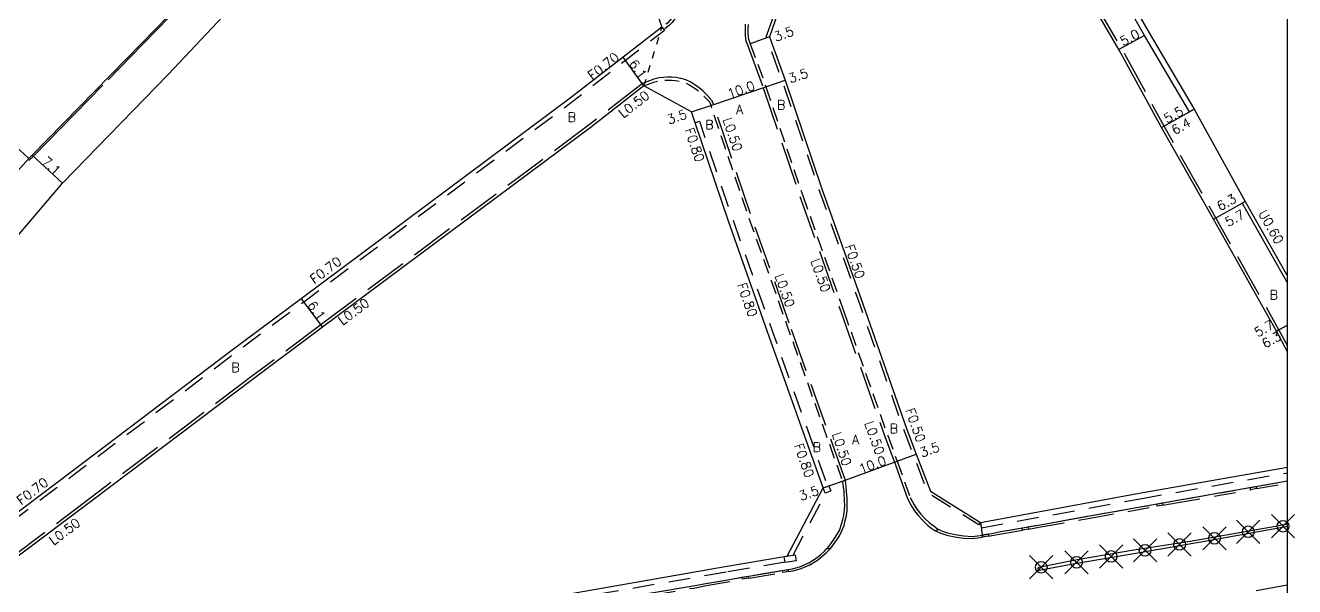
# Model space of a CAD drawing. Header units: metres. Extents: x -4002 to -3199, y -109200 to -108600.
# Drawn here: x -3416.7 to -3198.8, y -109078.4 to -108981.9 of the extents above; entities that cross this region are included whole.
import ezdxf

# ---------------------------------------------------------------- set-up
doc = ezdxf.new("R2010")
doc.units = ezdxf.units.M
doc.header["$LTSCALE"] = 2.5
doc.header["$PDMODE"] = 35
doc.header["$PDSIZE"] = 2
for name, pattern in [('2213000', [1.5, 1, -0.5]), ('2227000', [2.5, 2, -0.5]), ('2232000', [2.5, 1.5, -1]), ('2233000', [4, 3, -1]), ('6301000', [1, 0.5, -0.5])]:
    doc.linetypes.add(name, pattern=pattern)
for name, color, linetype in [('2101000', 177, 'Continuous'), ('2213000', 6, '2213000'), ('2226000', 10, 'Continuous'), ('2227000', 3, '2227000'), ('2227100', 7, 'Continuous'), ('2231000', 162, 'Continuous'), ('2232000', 4, '2232000'), ('2233000', 62, '2233000'), ('2235000', 7, 'Continuous'), ('5107000', 24, '2232000'), ('6165200', 3, 'Continuous'), ('9107000', 111, 'Continuous'), ('9201100', 215, 'Continuous'), ('9201500', 222, 'Continuous'), ('9202100', 82, 'Continuous'), ('9202200', 155, '6301000'), ('9203500', 155, 'Continuous'), ('999', 7, 'Continuous')]:
    doc.layers.add(name, color=color, linetype=linetype)
doc.styles.add('Dm_Anotation', font='txt.shx', dxfattribs={"bigfont": 'pscdm.shx'})

msp = doc.modelspace()

# ---------------------------------------------------------------- linework, layer by layer
at = {"layer": '2101000', "flags": 128}
for points in [[(-3423.22, -109000.45), (-3422.82, -109001.55), (-3422.02, -109002.47), (-3418.46, -109002.62), (-3417.02, -109003.96), (-3416.14, -109004.78), (-3415.56, -109004.19), (-3396.81, -108985.01), (-3380.4, -108968.09), (-3372.31, -108959.74), (-3356.38, -108943.39), (-3340.01, -108926.56), (-3335.53, -108921.93), (-3333.23, -108919.35), (-3330.25, -108911.72), (-3323.09, -108904.95)], [(-3423.65, -109024.6), (-3410.37, -109009.03), (-3392.21, -108990.33), (-3375.31, -108972.29), (-3368.15, -108963.64), (-3352.16, -108947.08), (-3339.25, -108933.97), (-3334.72, -108932.02), (-3331.05, -108929.17), (-3325.1, -108932.03), (-3324.33, -108934.29), (-3316.9, -108955.52), (-3310.2, -108974.39), (-3308.5, -108979.19), (-3307.43, -108982.21), (-3314.1, -108987.36), (-3323.16, -108994.42), (-3369.37, -109028.89), (-3381.47, -109037.91), (-3408.85, -109058.6), (-3424.32, -109070.29)], [(-3243.89, -108959.25), (-3251.94, -108947.49), (-3254.13, -108949.17), (-3277.12, -108967.69), (-3285.67, -108974.41), (-3288.97, -108983.85), (-3286.27, -108991.31), (-3279.94, -109010), (-3272.88, -109029.92), (-3265.42, -109051.19), (-3263.74, -109055.59), (-3261.32, -109061.94), (-3252.73, -109067.32)], [(-3200, -109037.99), (-3201.89, -109034.47), (-3212.73, -109015.22), (-3221.62, -108999.43), (-3228.95, -108986.02), (-3235.52, -108974.71), (-3240.19, -108966.83), (-3243.89, -108959.25)], [(-3216.04, -108996.31), (-3216.83, -108996.74), (-3224.56, -108983.63), (-3231.09, -108972.18), (-3230.31, -108971.73)], [(-3310.52, -108992.3), (-3319.55, -108999.34), (-3365.72, -109033.78), (-3377.82, -109042.8), (-3405.13, -109063.43), (-3418.88, -109073.83), (-3424.51, -109077.82)], [(-3302.37, -108996.77), (-3310.52, -108992.3)], [(-3279.72, -109061.4), (-3289.28, -109034.54), (-3296.01, -109015.54), (-3301.73, -108998.65), (-3302.37, -108996.77)], [(-3216.04, -108996.31), (-3207.24, -109012.14)], [(-3207.24, -109012.14), (-3207.76, -109012.44), (-3200, -109026.21)], [(-3285.91, -109073.11), (-3279.72, -109061.4)]]:
    msp.add_lwpolyline(points, dxfattribs=at)
at = {"layer": '2101000'}
for points in [[(-3252.73, -109067.32), (-3225.48, -109062.31), (-3200, -109057.8)], [(-3424.44, -109098.13), (-3403.71, -109093.78), (-3388.32, -109091.08), (-3361.71, -109086.39), (-3328.55, -109080.49), (-3296.59, -109074.92), (-3286.41, -109073.2), (-3285.91, -109073.11)]]:
    msp.add_lwpolyline(points, dxfattribs=at)
at = {"layer": '2213000', "flags": 128}
for points in [[(-3309.62, -108965.57), (-3306.91, -108973.22), (-3305.02, -108978.53), (-3305.03, -108978.78), (-3305.05, -108979.12), (-3305.1, -108979.39), (-3305.19, -108979.69), (-3305.35, -108980.03), (-3305.57, -108980.41), (-3305.82, -108980.74), (-3306.07, -108981.06), (-3306.48, -108981.49), (-3307.43, -108982.21)], [(-3310.52, -108992.3), (-3308.65, -108991.6), (-3307.79, -108991.37), (-3307.12, -108991.32), (-3306.46, -108991.28), (-3305.8, -108991.3), (-3305.12, -108991.36), (-3304.3, -108991.5), (-3303.5, -108991.73), (-3302.82, -108992.05), (-3302.05, -108992.52), (-3301.33, -108993.02), (-3300.75, -108993.49), (-3300.15, -108994.09), (-3299.66, -108994.6), (-3299.23, -108995.11), (-3299.05, -108995.65), (-3292.7, -109014.42), (-3286.03, -109033.24), (-3276.42, -109060.22)]]:
    msp.add_lwpolyline(points, dxfattribs=at)
at = {"layer": '2213000'}
for points in [[(-3292.64, -108981.74), (-3292.65, -108982.35), (-3292.66, -108982.89), (-3292.66, -108983.42), (-3292.57, -108984.26), (-3292.26, -108985.05), (-3289.58, -108992.43), (-3283.25, -109011.13), (-3276.2, -109031.04), (-3268.66, -109052.4), (-3267.03, -109056.79), (-3264.77, -109063.03), (-3264.14, -109064.27), (-3263.63, -109065.02), (-3262.96, -109065.88), (-3262.28, -109066.66), (-3261.48, -109067.38), (-3260.76, -109067.93), (-3260.04, -109068.45), (-3259.84, -109068.56)], [(-3276.42, -109060.22), (-3276.28, -109061.27), (-3276.21, -109062), (-3276.18, -109062.68), (-3276.14, -109063.16), (-3276.12, -109063.65), (-3276.1, -109064.33), (-3276.12, -109065.15), (-3276.24, -109066.09), (-3276.43, -109066.88), (-3276.64, -109067.68), (-3276.96, -109068.58), (-3277.44, -109069.47), (-3277.97, -109070.24), (-3278.5, -109070.98), (-3279.01, -109071.71), (-3279.23, -109071.94)], [(-3259.84, -109068.56), (-3259.4, -109068.79), (-3258.37, -109069.13), (-3257.38, -109069.33), (-3256.72, -109069.46), (-3255.56, -109069.61), (-3254.16, -109069.71), (-3252.78, -109069.54), (-3250.84, -109069.2), (-3249.21, -109068.88), (-3242.13, -109067.65), (-3233.65, -109066.13), (-3218.84, -109063.51), (-3200, -109060.18)], [(-3252.73, -109067.32), (-3252.35, -109069.79)], [(-3417.45, -109099.49), (-3412.89, -109098.56), (-3399.62, -109096.1), (-3385.94, -109093.59), (-3365.63, -109089.56), (-3351.42, -109086.79), (-3346.85, -109085.91), (-3324.2, -109081.81), (-3322.36, -109081.46), (-3314.48, -109080.23), (-3308.9, -109079.37), (-3302.08, -109078.22), (-3299.54, -109077.76), (-3291.82, -109076.42), (-3284.98, -109075.27), (-3283.66, -109074.89), (-3282.19, -109074.25), (-3280.93, -109073.49), (-3280.21, -109072.87), (-3279.51, -109072.28), (-3279.23, -109071.94)]]:
    msp.add_lwpolyline(points, dxfattribs=at)
at = {"layer": '2226000'}
msp.add_lwpolyline([(-3200, -109068.04), (-3203.71, -109068.7), (-3212.61, -109070.29), (-3224.75, -109072.43), (-3237.13, -109074.57), (-3242.62, -109075.58), (-3242.66, -109075.56), (-3242.74, -109075.5), (-3242.8, -109075.41), (-3242.83, -109075.31), (-3242.83, -109075.2), (-3242.8, -109075.1), (-3242.73, -109075), (-3236.12, -109073.69), (-3226.41, -109072.05), (-3216.72, -109070.52), (-3202.04, -109067.96), (-3200, -109067.54)], dxfattribs=at)
at = {"layer": '2227000'}
for points in [[(-3218.84, -109063.51), (-3200, -109060.18)], [(-3242.13, -109067.65), (-3233.65, -109066.13)], [(-3259.84, -109068.56), (-3259.4, -109068.79), (-3258.37, -109069.13), (-3257.38, -109069.33), (-3256.72, -109069.46), (-3255.56, -109069.61)], [(-3250.84, -109069.2), (-3249.21, -109068.88)], [(-3291.82, -109076.42), (-3284.98, -109075.27), (-3283.66, -109074.89), (-3282.19, -109074.25), (-3280.93, -109073.49)], [(-3302.08, -109078.22), (-3299.54, -109077.76)]]:
    msp.add_lwpolyline(points, dxfattribs=at)
at = {"layer": '2227100'}
for p in [(-3200.77, -109067.98, 7.99), (-3212.53, -109070.05, 7.96), (-3206.74, -109068.93, 7.99), (-3224.46, -109072.12, 8.05), (-3218.52, -109071.11, 8.01), (-3242.29, -109075.03, 8.05), (-3236.21, -109074.18, 8.08), (-3230.28, -109073.17, 8.09)]:
    msp.add_point(p, dxfattribs=at)
at = {"layer": '2231000', "flags": 128}
for points in [[(-3230.31, -108971.73), (-3223.78, -108983.18), (-3216.04, -108996.31)], [(-3207.24, -109012.14), (-3200, -109024.99)]]:
    msp.add_lwpolyline(points, dxfattribs=at)
at = {"layer": '2232000', "flags": 128}
for points in [[(-3252.73, -109067.32), (-3253, -109067.74), (-3261.73, -109062.28), (-3264.21, -109055.76), (-3265.89, -109051.36), (-3273.35, -109030.09), (-3280.41, -109010.16), (-3286.74, -108991.47), (-3289.51, -108983.86), (-3286.1, -108974.11), (-3277.43, -108967.3), (-3254.44, -108948.78), (-3252.24, -108947.09), (-3251.94, -108947.49)], [(-3307.43, -108982.21), (-3307.12, -108982.6), (-3307, -108982.76), (-3313.67, -108987.92), (-3322.73, -108994.98), (-3368.95, -109029.45), (-3381.05, -109038.47), (-3408.43, -109059.16), (-3423.89, -109070.85)], [(-3301.73, -108998.65), (-3300.98, -108998.37), (-3295.26, -109015.27), (-3288.54, -109034.24), (-3278.97, -109061.12)]]:
    msp.add_lwpolyline(points, dxfattribs=at)
at = {"layer": '2232000'}
for points in [[(-3252.73, -109067.32), (-3252.57, -109068.25), (-3225.31, -109063.24), (-3200, -109058.77)], [(-3284.92, -109072.94), (-3279.24, -109062.21)], [(-3221.39, -109064.36), (-3218.77, -109063.9), (-3206.32, -109061.69)], [(-3205.3, -109061.51), (-3200, -109060.57)], [(-3244.48, -109068.46), (-3242.06, -109068.04), (-3233.58, -109066.52), (-3222.39, -109064.54)], [(-3260.57, -109068.68), (-3259.84, -109068.56)], [(-3260.57, -109068.68), (-3260.21, -109068.85), (-3259.55, -109069.15), (-3258.49, -109069.5), (-3257.48, -109069.71), (-3256.79, -109069.85), (-3255.6, -109070), (-3254.15, -109070.1), (-3252.73, -109069.93), (-3252.39, -109069.87)], [(-3251.33, -109069.68), (-3250.77, -109069.59), (-3249.14, -109069.27), (-3245.49, -109068.63)], [(-3285.91, -109073.11), (-3285.91, -109073.11)], [(-3285.72, -109075.77), (-3284.9, -109075.63), (-3283.53, -109075.24), (-3282.02, -109074.58), (-3280.71, -109073.79), (-3279.97, -109073.16), (-3279.25, -109072.55), (-3278.47, -109071.81)], [(-3278.47, -109071.81), (-3279.23, -109071.94)], [(-3286.25, -109074.14), (-3296.42, -109075.87), (-3328.38, -109081.43), (-3361.54, -109087.34), (-3388.15, -109092.03), (-3403.53, -109094.73), (-3424.53, -109099), (-3431, -109100.43), (-3431.43, -109100.52), (-3438.56, -109101.96)], [(-3335.05, -109084.15), (-3324.13, -109082.17), (-3322.3, -109081.82), (-3314.42, -109080.6), (-3308.84, -109079.74), (-3302.02, -109078.59), (-3299.48, -109078.13), (-3293.57, -109077.1)], [(-3292.57, -109076.92), (-3291.75, -109076.78), (-3286.68, -109075.93)]]:
    msp.add_lwpolyline(points, dxfattribs=at)
at = {"layer": '2233000', "flags": 128}
for points in [[(-3331.02, -108928.19), (-3330.95, -108928.08), (-3330.55, -108927.58), (-3329.93, -108927.23), (-3329.46, -108927.03), (-3328.93, -108926.86), (-3328.26, -108926.77), (-3327.71, -108926.73), (-3327.05, -108926.77), (-3326.14, -108926.88), (-3325.27, -108927.06), (-3324.68, -108927.26), (-3324.04, -108927.48), (-3323.46, -108927.71), (-3322.84, -108928.1), (-3322.53, -108928.34), (-3322.02, -108928.9), (-3321.75, -108929.44), (-3320.54, -108933.01), (-3313.12, -108954.23), (-3306.43, -108973.05), (-3304.52, -108978.45), (-3304.53, -108978.8), (-3304.55, -108979.19), (-3304.61, -108979.5), (-3304.72, -108979.87), (-3304.9, -108980.26), (-3305.15, -108980.69), (-3305.42, -108981.05), (-3305.69, -108981.39), (-3306.15, -108981.86), (-3307.12, -108982.6)], [(-3200, -109036.93), (-3201.46, -109034.22), (-3212.3, -109014.98), (-3221.19, -108999.19), (-3228.51, -108985.78), (-3235.09, -108974.46), (-3239.76, -108966.59), (-3240.19, -108966.83)]]:
    msp.add_lwpolyline(points, dxfattribs=at)
at = {"layer": '2233000'}
for points in [[(-3293.14, -108981.68), (-3293.15, -108982.34), (-3293.16, -108982.88), (-3293.16, -108983.44), (-3293.06, -108984.37), (-3292.73, -108985.23), (-3290.05, -108992.6), (-3283.73, -109011.29), (-3276.67, -109031.21), (-3269.13, -109052.57), (-3267.5, -109056.96), (-3265.23, -109063.23), (-3264.57, -109064.52), (-3264.04, -109065.31), (-3263.35, -109066.2), (-3262.64, -109067.01), (-3261.8, -109067.77), (-3261.06, -109068.34), (-3260.57, -109068.68)], [(-3278.47, -109071.81), (-3278.09, -109071.27), (-3277.56, -109070.53), (-3277.02, -109069.73), (-3276.51, -109068.79), (-3276.16, -109067.83), (-3275.95, -109067), (-3275.75, -109066.18), (-3275.62, -109065.19), (-3275.6, -109064.32), (-3275.62, -109063.63), (-3275.64, -109063.13), (-3275.68, -109062.64), (-3275.71, -109061.97), (-3275.78, -109061.22), (-3275.93, -109060.09), (-3285.56, -109033.05), (-3292.22, -109014.25), (-3298.58, -108995.49), (-3298.79, -108994.86), (-3299.29, -108994.26), (-3299.79, -108993.74), (-3300.42, -108993.11), (-3301.03, -108992.62), (-3301.78, -108992.1), (-3302.58, -108991.61), (-3303.32, -108991.26), (-3304.19, -108991.01), (-3305.05, -108990.86), (-3305.77, -108990.8), (-3306.47, -108990.78), (-3307.15, -108990.82), (-3307.88, -108990.88), (-3308.8, -108991.12), (-3310.77, -108991.86), (-3319.85, -108998.94), (-3366.02, -109033.38), (-3378.12, -109042.4), (-3405.44, -109063.04), (-3419.18, -109073.42)], [(-3200, -109078.12), (-3205.35, -109079.07)]]:
    msp.add_lwpolyline(points, dxfattribs=at)
at = {"layer": '2235000', "flags": 128}
msp.add_lwpolyline([(-3279.72, -109061.4), (-3278.97, -109061.12), (-3278.74, -109061.04), (-3278.42, -109061.91), (-3279.24, -109062.21), (-3279.39, -109062.27)], close=True, dxfattribs=at)
at = {"layer": '2235000'}
for points in [[(-3206.39, -109061.31), (-3205.37, -109061.13), (-3205.3, -109061.51), (-3206.32, -109061.69)], [(-3222.46, -109064.15), (-3221.46, -109063.97), (-3221.39, -109064.36), (-3222.39, -109064.54)], [(-3245.56, -109068.25), (-3244.55, -109068.07), (-3244.48, -109068.46), (-3245.49, -109068.63)], [(-3252.46, -109069.48), (-3251.39, -109069.3), (-3251.33, -109069.68), (-3252.39, -109069.87)], [(-3286.24, -109074.22), (-3286.41, -109073.2), (-3284.54, -109072.88), (-3284.37, -109073.91)], [(-3286.74, -109075.56), (-3285.79, -109075.4), (-3285.72, -109075.77), (-3286.68, -109075.93)], [(-3292.63, -109076.56), (-3292.57, -109076.92), (-3293.57, -109077.1), (-3293.63, -109076.73)]]:
    msp.add_lwpolyline(points, close=True, dxfattribs=at)
at = {"layer": '5107000', "flags": 128}
msp.add_lwpolyline([(-3416.14, -109004.78), (-3428.27, -109018.17)], dxfattribs=at)
at = {"layer": '6165200', "flags": 128}
for points in [[(-3335.34, -108922.1), (-3339.83, -108926.73), (-3356.2, -108943.57), (-3372.13, -108959.91), (-3380.22, -108968.27), (-3396.63, -108985.19), (-3402.53, -108991.22)], [(-3403.47, -108992.18), (-3415.38, -109004.36), (-3416.14, -109005.13)]]:
    msp.add_lwpolyline(points, dxfattribs=at)
at = {"layer": '9107000'}
for points in [[(-3259.84, -109068.56), (-3259.4, -109068.79), (-3258.37, -109069.13), (-3257.38, -109069.33), (-3256.72, -109069.46), (-3255.56, -109069.61), (-3254.16, -109069.71), (-3252.78, -109069.54), (-3250.84, -109069.2), (-3249.21, -109068.88), (-3242.13, -109067.65), (-3233.65, -109066.13), (-3218.84, -109063.51), (-3200, -109060.18)], [(-3417.45, -109099.49), (-3412.89, -109098.56), (-3399.62, -109096.1), (-3385.94, -109093.59), (-3365.63, -109089.56), (-3351.42, -109086.79), (-3346.85, -109085.91), (-3324.2, -109081.81), (-3322.36, -109081.46), (-3314.48, -109080.23), (-3308.9, -109079.37), (-3302.08, -109078.22), (-3299.54, -109077.76), (-3291.82, -109076.42), (-3284.98, -109075.27), (-3283.66, -109074.89), (-3282.19, -109074.25), (-3280.93, -109073.49), (-3280.21, -109072.87), (-3279.51, -109072.28), (-3279.23, -109071.94)]]:
    msp.add_lwpolyline(points, dxfattribs=at)
at = {"layer": '9201100', "flags": 128}
for points in [[(-3288.97, -108983.85), (-3292.26, -108985.05)], [(-3224.56, -108983.63), (-3228.95, -108986.02)], [(-3310.52, -108992.3), (-3314.1, -108987.36)], [(-3299.05, -108995.65), (-3289.58, -108992.43)], [(-3289.58, -108992.43), (-3286.27, -108991.31)], [(-3302.37, -108996.77), (-3299.05, -108995.65)], [(-3221.62, -108999.43), (-3216.04, -108996.31)], [(-3221.62, -108999.43), (-3216.83, -108996.74)], [(-3415.56, -109004.19), (-3410.37, -109009.03)], [(-3212.73, -109015.22), (-3207.24, -109012.14)], [(-3212.73, -109015.22), (-3207.76, -109012.44)], [(-3369.37, -109028.89), (-3365.72, -109033.78)], [(-3201.89, -109034.47), (-3200, -109033.4)], [(-3200, -109033.4), (-3201.89, -109034.47)], [(-3267.03, -109056.79), (-3263.74, -109055.59)], [(-3276.42, -109060.22), (-3267.03, -109056.79)], [(-3279.72, -109061.4), (-3276.42, -109060.22)]]:
    msp.add_lwpolyline(points, dxfattribs=at)
at = {"layer": '9202200'}
msp.add_lwpolyline([(-3310.52, -108992.3), (-3307.43, -108982.21)], dxfattribs=at)
at = {"layer": '999'}
msp.add_lwpolyline([(-4000, -109200), (-3200, -109200), (-3200, -108600), (-4000, -108600)], close=True, dxfattribs=at)

# ---------------------------------------------------------------- texts
at = {"layer": '9201500', "style": 'Dm_Anotation'}
for s, rotation, p in [('3.5', 20.0679, (-3287.84, -108984.7)), ('5.0', 28.6362, (-3228.21, -108985.5)), ('6.1', 305.9008, (-3313.17, -108988.48)), ('3.5', 18.7658, (-3285.4, -108991.85)), ('10.0', 18.7663, (-3295.86, -108994.46)), ('3.5', 18.6989, (-3306.23, -108998.92)), ('5.5', 29.245, (-3220.67, -108998.78)), ('6.4', 29.245, (-3219.38, -109000.75)), ('7.1', 317.0222, (-3414.07, -109005.45)), ('6.3', 29.245, (-3211.58, -109013.84)), ('5.7', 29.245, (-3210.18, -109016.55)), ('6.1', 306.7169, (-3368.42, -109029.99)), ('5.7', 29.3877, (-3205.13, -109035.54)), ('6.3', 29.3877, (-3203.84, -109037.45)), ('3.5', 19.9423, (-3262.79, -109056.16)), ('10.0', 20.1036, (-3273.26, -109058.96)), ('3.5', 19.632, (-3283.54, -109063.62))]:
    msp.add_text(s, height=1.6, rotation=rotation, dxfattribs=at).set_placement(p)
at = {"layer": '9202100', "style": 'Dm_Anotation'}
for s, p in [('B', (-3287.66, -108996.34)), ('B', (-3323.62, -108998.47)), ('A', (-3294.72, -108997.12)), ('B', (-3300, -108999.75)), ('B', (-3203.05, -109028.99)), ('B', (-3381.38, -109041.47)), ('B', (-3268.31, -109051.98)), ('B', (-3281.55, -109055.19)), ('A', (-3274.78, -109053.88))]:
    msp.add_text(s, height=1.6, dxfattribs=at).set_placement(p)
at = {"layer": '9203500', "style": 'Dm_Anotation'}
for s, rotation, p in [('F0.70', 37.9258, (-3319.37, -108991.37)), ('L0.50', 37.9341, (-3314.1, -108997.91)), ('L0.50', 288.7008, (-3297, -108998.06)), ('F0.80', 288.6998, (-3303.54, -108999.83)), ('U0.60', 299.388, (-3205.07, -109014.17)), ('F0.50', 289.5107, (-3276.05, -109019.89)), ('F0.70', 36.7173, (-3367.12, -109026.4)), ('L0.50', 289.5104, (-3281.92, -109022.3)), ('L0.50', 289.5094, (-3288.07, -109024.9)), ('F0.80', 289.512, (-3294.52, -109026.48)), ('L0.50', 36.7171, (-3362.29, -109033.51)), ('F0.50', 289.3412, (-3265.63, -109048.01)), ('L0.50', 289.4422, (-3272.66, -109050.24)), ('L0.50', 288.6271, (-3278.25, -109052.11)), ('F0.80', 289.6251, (-3284.77, -109054.08)), ('F0.70', 37.0921, (-3417.46, -109064.4)), ('L0.50', 37.0904, (-3411.91, -109071.32))]:
    msp.add_text(s, height=1.6, rotation=rotation, dxfattribs=at).set_placement(p)

doc.saveas('drawing.dxf')
